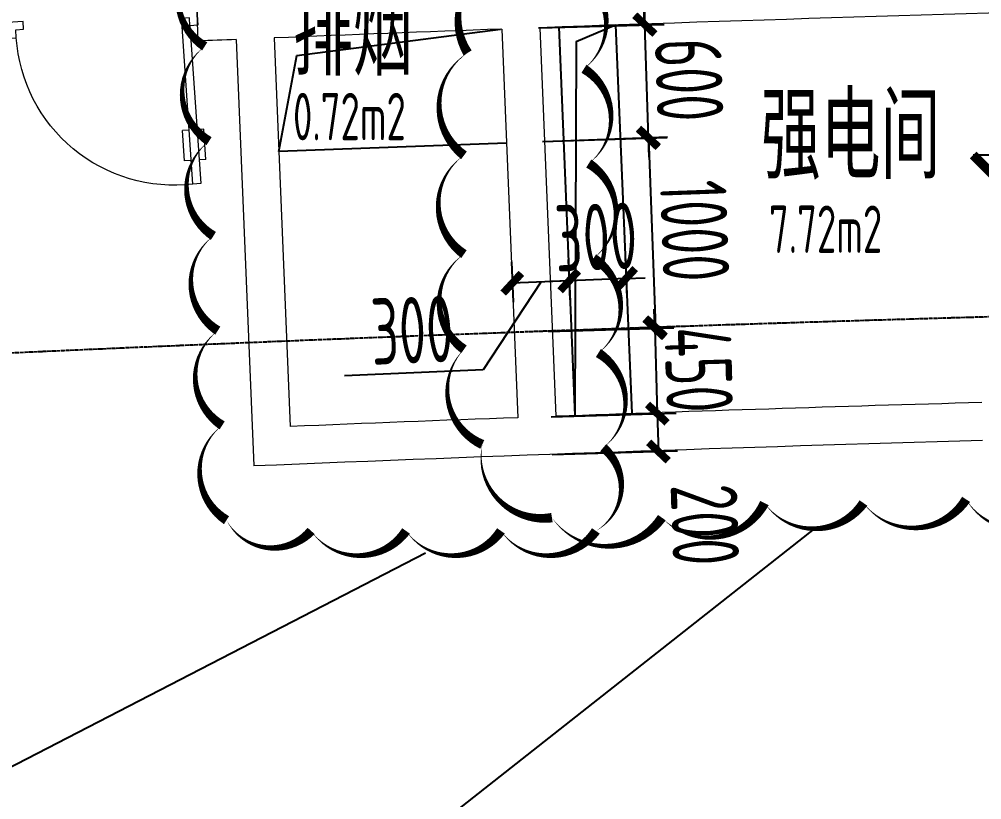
# Model space of a CAD drawing. Header units: millimetres. Extents: x 11677979 to 24947533, y -12764720 to -6308891.
# Drawn here: x 11765070 to 11770140, y -6396046 to -6391931 of the extents above; entities that cross this region are included whole.
import ezdxf
from ezdxf.enums import TextEntityAlignment as Align

# ---------------------------------------------------------------- set-up
doc = ezdxf.new("R2010")
doc.units = ezdxf.units.MM
doc.header["$LTSCALE"] = 10
for name, pattern in [('A2-RG-AXIS$0$CENTER', [2, 1.25, -0.25, 0.25, -0.25]), ('A2-RG-AXIS$0$DOTE', [2.4200000000000004, 2, -0.2, 0.02, -0.2]), ('A2-RI-F4$0$A2-RG-AXIS$0$CENTER', [2, 1.25, -0.25, 0.25, -0.25]), ('A2-RI-F4$0$A2-RG-AXIS$0$DOTE', [2.4200000000000004, 2, -0.2, 0.02, -0.2])]:
    doc.linetypes.add(name, pattern=pattern)
for name, color, linetype in [('A2-RB-F4$0$$34$A-DIMS-100', 1, 'Continuous'), ('A2-RB-F4$0$A-DIMS-100', 1, 'Continuous'), ('A2-RG-AXIS$0$A-GRID', 1, 'A2-RG-AXIS$0$CENTER'), ('A2-RI-F4$0$$2$A-SYMB', 4, 'Continuous'), ('A2-RI-F4$0$A-HOLE', 2, 'Continuous'), ('A2-RI-F4$0$A-SYMB-AREA', 4, 'Continuous'), ('A2-RI-F4$0$A-SYMB-NAME', 4, 'Continuous'), ('A2-RI-F4$0$A-SYMB-VOID', 35, 'Continuous'), ('A2-RI-F4$0$A2-RB-F4$0$$34$A-DIMS-100', 1, 'Continuous'), ('A2-RI-F4$0$A2-RB-F4$0$A-DIMS-100', 1, 'Continuous'), ('A2-RI-F4$0$A2-RG-AXIS$0$A-GRID', 1, 'A2-RI-F4$0$A2-RG-AXIS$0$CENTER')]:
    doc.layers.add(name, color=color, linetype=linetype)
doc.layers.add('A2-RI-F4$0$A-DOOR', color=32, linetype='Continuous', lineweight=5)
doc.layers.add('A2-RI-F4$0$A-WALL', color=7, linetype='Continuous', lineweight=5)
doc.styles.add('A2-RB-F4$0$$0$XD2008', font='hzs.shx', dxfattribs={"width": 0.7, "bigfont": 'hztxt.shx'})
doc.styles.add('A2-RB-F4$0$XD2008', font='hzs.shx', dxfattribs={"width": 0.7, "bigfont": 'hztxt.shx'})
doc.styles.add('A2-RI-F4$0$$0$XD2008', font='hzs.shx', dxfattribs={"width": 0.7, "bigfont": 'hztxt.shx'})
doc.styles.add('A2-RI-F4$0$A2-RB-F4$0$$0$XD2008', font='hzs.shx', dxfattribs={"width": 0.7, "bigfont": 'hztxt.shx'})
doc.styles.add('A2-RI-F4$0$A2-RB-F4$0$XD2008', font='hzs.shx', dxfattribs={"width": 0.7, "bigfont": 'hztxt.shx'})
doc.styles.add('A2-RI-F4$0$ECADI', font='hzs.shx', dxfattribs={"width": 0.7, "bigfont": 'hztxt.shx'})
doc.dimstyles.new('A2-RB-F4$0$$0$XD100$0', dxfattribs={"dimscale": 100, "dimtxt": 3.5, "dimasz": 1, "dimexe": 1, "dimexo": 2, "dimgap": 0.5, "dimtad": 1, "dimdec": 0, "dimdsep": 46, "dimtxsty": 'A2-RB-F4$0$$0$XD2008', "dimblk1": 'A2-RB-F4$0$$20$_ArchTick', "dimblk2": 'A2-RB-F4$0$$20$_ArchTick', "dimsah": 1, "dimcen": 2.5, "dimclrt": 4, "dimaunit": 1, "dimadec": 0, "dimazin": 0, "dimtfac": 1, "dimtdec": 0, "dimtix": 1, "dimtmove": 2, "dimatfit": 3, "dimfxl": 0, "dimtolj": 1, "dimtzin": 0, "dimarcsym": 0})
doc.dimstyles.new('A2-RB-F4$0$XD100$0', dxfattribs={"dimscale": 100, "dimtxt": 3.5, "dimasz": 1, "dimexe": 1, "dimexo": 2, "dimgap": 0.5, "dimtad": 1, "dimdec": 0, "dimdsep": 46, "dimtxsty": 'A2-RB-F4$0$XD2008', "dimblk1": 'A2-RB-F4$0$_ArchTick', "dimblk2": 'A2-RB-F4$0$_ArchTick', "dimsah": 1, "dimcen": 2.5, "dimclrt": 4, "dimaunit": 1, "dimadec": 0, "dimazin": 0, "dimtfac": 1, "dimtdec": 0, "dimtix": 1, "dimtmove": 1, "dimatfit": 3, "dimfxl": 0, "dimtolj": 1, "dimtzin": 0, "dimarcsym": 0})
doc.dimstyles.new('A2-RI-F4$0$A2-RB-F4$0$$0$XD100$0', dxfattribs={"dimscale": 100, "dimtxt": 3.5, "dimasz": 1, "dimexe": 1, "dimexo": 2, "dimgap": 0.5, "dimtad": 1, "dimdec": 0, "dimdsep": 46, "dimtxsty": 'A2-RI-F4$0$A2-RB-F4$0$$0$XD2008', "dimblk1": 'A2-RI-F4$0$A2-RB-F4$0$$20$_ArchTick', "dimblk2": 'A2-RI-F4$0$A2-RB-F4$0$$20$_ArchTick', "dimsah": 1, "dimcen": 2.5, "dimclrt": 4, "dimaunit": 1, "dimadec": 0, "dimazin": 0, "dimtfac": 1, "dimtdec": 0, "dimtix": 1, "dimtmove": 2, "dimatfit": 3, "dimfxl": 0, "dimtolj": 1, "dimtzin": 0, "dimarcsym": 0})
doc.dimstyles.new('A2-RI-F4$0$A2-RB-F4$0$XD100$0', dxfattribs={"dimscale": 100, "dimtxt": 3.5, "dimasz": 1, "dimexe": 1, "dimexo": 2, "dimgap": 0.5, "dimtad": 1, "dimdec": 0, "dimdsep": 46, "dimtxsty": 'A2-RI-F4$0$A2-RB-F4$0$XD2008', "dimblk1": 'A2-RI-F4$0$A2-RB-F4$0$_ArchTick', "dimblk2": 'A2-RI-F4$0$A2-RB-F4$0$_ArchTick', "dimsah": 1, "dimcen": 2.5, "dimclrt": 4, "dimaunit": 1, "dimadec": 0, "dimazin": 0, "dimtfac": 1, "dimtdec": 0, "dimtix": 1, "dimtmove": 1, "dimatfit": 3, "dimfxl": 0, "dimtolj": 1, "dimtzin": 0, "dimarcsym": 0})

# ---------------------------------------------------------------- blocks, each defined once
blk = doc.blocks.new('A2-RB-F4$0$$20$_ArchTick')
at = {"color": 0, "linetype": 'ByBlock', "const_width": 0.4}
blk.add_lwpolyline([(-0.5, -0.5), (0.5, 0.5)], dxfattribs=at)
blk = doc.blocks.new('*D338')
at = {"layer": 'A2-RB-F4$0$$34$A-DIMS-100', "color": 0, "lineweight": -2, "transparency": 16777216}
for p, q in [((11768364.12571129, -6391958.332478085), (11768360.82422128, -6391858.386992125)), ((11767805.95915723, -6391976.770342314), (11768464.07119725, -6391955.030988078)), ((11768364.12571129, -6391958.332478085), (11768383.93667254, -6392558.066581792)), ((11767825.77011849, -6392576.504446021), (11768483.8821585, -6392554.765091785)), ((11768383.93667254, -6392558.066581792), (11768387.23816255, -6392658.012067752))]:
    blk.add_line(p, q, dxfattribs=at)
at = {"layer": 'Defpoints', "color": 0, "transparency": 16777216}
for p in [(11767606.06818531, -6391983.373322328), (11767625.87914657, -6392583.107426035), (11768383.93667254, -6392558.066581792)]:
    blk.add_point(p, dxfattribs=at)
at = {"layer": 'A2-RB-F4$0$$34$A-DIMS-100', "color": 0, "lineweight": -2, "transparency": 16777216, "xscale": 100, "yscale": 100, "zscale": 100}
for p, rotation in [((11768364.12571129, -6391958.332478085), 271.8919582418293), ((11768383.93667254, -6392558.066581792), 91.89195824182927)]:
    blk.add_blockref('A2-RB-F4$0$$20$_ArchTick', p, dxfattribs=dict(at, rotation=rotation))
at = {"layer": 'A2-RB-F4$0$$34$A-DIMS-100', "color": 4, "transparency": 16777216, "insert": (11768598.90853533, -6392250.771177421), "char_height": 350, "attachment_point": 5, "rotation": 271.8919582418293, "style": 'A2-RB-F4$0$$0$XD2008'}
blk.add_mtext('\\A1;600', dxfattribs=at)
blk = doc.blocks.new('*D339')
at = {"layer": 'A2-RB-F4$0$$34$A-DIMS-100', "color": 0, "lineweight": -2, "transparency": 16777216}
for p, q in [((11768418.00007021, -6393560.224848129), (11768415.06539277, -6393460.267919063)), ((11767858.80623739, -6393576.642454612), (11768517.95699928, -6393557.290170687)), ((11768418.00007021, -6393560.224848129), (11768431.2061187, -6394010.031028927)), ((11767872.01228587, -6394026.448635411), (11768531.16304776, -6394007.096351486)), ((11768431.2061187, -6394010.031028927), (11768434.14079614, -6394109.987957994))]:
    blk.add_line(p, q, dxfattribs=at)
at = {"layer": 'Defpoints', "color": 0, "transparency": 16777216}
for p in [(11767658.89237926, -6393582.511809494), (11768431.2061187, -6394010.031028927), (11767672.09842774, -6394032.317990294)]:
    blk.add_point(p, dxfattribs=at)
at = {"layer": 'A2-RB-F4$0$$34$A-DIMS-100', "color": 0, "lineweight": -2, "transparency": 16777216, "xscale": 100, "yscale": 100, "zscale": 100}
for p, rotation in [((11768418.00007021, -6393560.224848129), 271.6816877627766), ((11768431.2061187, -6394010.031028927), 91.68168776277663)]:
    blk.add_blockref('A2-RB-F4$0$$20$_ArchTick', p, dxfattribs=dict(at, rotation=rotation))
at = {"layer": 'A2-RB-F4$0$$34$A-DIMS-100', "color": 4, "transparency": 16777216, "insert": (11768649.50618486, -6393778.524914286), "char_height": 350, "attachment_point": 5, "rotation": 271.6816877627766, "style": 'A2-RB-F4$0$$0$XD2008'}
blk.add_mtext('\\A1;450', dxfattribs=at)
blk = doc.blocks.new('*D340')
at = {"layer": 'A2-RB-F4$0$$34$A-DIMS-100', "color": 0, "lineweight": -2, "transparency": 16777216}
for p, q in [((11767872.01228588, -6394026.448635411), (11768531.16304837, -6394007.096351468)), ((11768431.2061193, -6394010.03102891), (11768437.07547419, -6394209.944887043)), ((11767877.88164076, -6394226.362493544), (11768537.03240325, -6394207.010209601))]:
    blk.add_line(p, q, dxfattribs=at)
at = {"layer": 'Defpoints', "color": 0, "transparency": 16777216}
for p in [(11767672.09842774, -6394032.317990294), (11768437.07547419, -6394209.944887043), (11767677.96778263, -6394232.231848427)]:
    blk.add_point(p, dxfattribs=at)
at = {"layer": 'A2-RB-F4$0$$34$A-DIMS-100', "color": 0, "lineweight": -2, "transparency": 16777216, "xscale": 100, "yscale": 100, "zscale": 100}
for p, rotation in [((11768431.2061193, -6394010.03102891), 91.68168776283419), ((11768437.07547419, -6394209.944887043), 271.6816877628342)]:
    blk.add_blockref('A2-RB-F4$0$$20$_ArchTick', p, dxfattribs=dict(at, rotation=rotation))
at = {"layer": 'A2-RB-F4$0$$34$A-DIMS-100', "color": 4, "transparency": 16777216, "insert": (11768682.42383802, -6394595.481841236), "char_height": 350, "attachment_point": 5, "rotation": 271.6816877628342, "style": 'A2-RB-F4$0$$0$XD2008'}
blk.add_mtext('\\A1;200', dxfattribs=at)
blk = doc.blocks.new('*D343')
at = {"layer": 'A2-RB-F4$0$$34$A-DIMS-100', "color": 0, "lineweight": -2, "transparency": 16777216}
for p, q in [((11767805.98204345, -6391777.417731427), (11768461.19427926, -6391758.181080342)), ((11768367.10670507, -6391961.029615915), (11768361.23735019, -6391761.115757784)), ((11767811.85139833, -6391977.331589558), (11768467.06363414, -6391958.094938474))]:
    blk.add_line(p, q, dxfattribs=at)
at = {"layer": 'Defpoints', "color": 0, "transparency": 16777216}
for p in [(11767606.06818531, -6391783.28708631), (11768361.23735019, -6391761.115757784), (11767611.9375402, -6391983.200944441)]:
    blk.add_point(p, dxfattribs=at)
at = {"layer": 'A2-RB-F4$0$$34$A-DIMS-100', "color": 0, "lineweight": -2, "transparency": 16777216, "xscale": 100, "yscale": 100, "zscale": 100}
for p, rotation in [((11768361.23735019, -6391761.115757784), 91.68168776284203), ((11768367.10670507, -6391961.029615915), 271.681687762842)]:
    blk.add_blockref('A2-RB-F4$0$$20$_ArchTick', p, dxfattribs=dict(at, rotation=rotation))
at = {"layer": 'A2-RB-F4$0$$34$A-DIMS-100', "color": 4, "transparency": 16777216, "insert": (11768589.07511797, -6391585.766746597), "char_height": 350, "attachment_point": 5, "rotation": 271.681687762842, "style": 'A2-RB-F4$0$$0$XD2008'}
blk.add_mtext('\\A1;200', dxfattribs=at)
blk = doc.blocks.new('*D349')
at = {"layer": 'A2-RB-F4$0$$34$A-DIMS-100', "color": 0, "lineweight": -2, "transparency": 16777216}
for p, q in [((11767837.56763249, -6392575.321078202), (11768484.51306281, -6392551.525773645)), ((11768384.58063638, -6392555.201388946), (11768421.33629927, -6393554.51232819)), ((11767874.32329538, -6393574.632017446), (11768521.2687257, -6393550.836712889))]:
    blk.add_line(p, q, dxfattribs=at)
at = {"layer": 'Defpoints', "color": 0, "transparency": 16777216}
for p in [(11767637.70277963, -6392582.672308802), (11768421.33629927, -6393554.51232819), (11767674.45844252, -6393581.983248046)]:
    blk.add_point(p, dxfattribs=at)
at = {"layer": 'A2-RB-F4$0$$34$A-DIMS-100', "color": 0, "lineweight": -2, "transparency": 16777216, "xscale": 100, "yscale": 100, "zscale": 100}
for p, rotation in [((11768384.58063638, -6392555.201388946), 92.10644692648923), ((11768421.33629927, -6393554.51232819), 272.1064469264892)]:
    blk.add_blockref('A2-RB-F4$0$$20$_ArchTick', p, dxfattribs=dict(at, rotation=rotation))
at = {"layer": 'A2-RB-F4$0$$34$A-DIMS-100', "color": 4, "transparency": 16777216, "insert": (11768627.8064273, -6393046.586724144), "char_height": 350, "attachment_point": 5, "rotation": 272.10644692648924, "style": 'A2-RB-F4$0$$0$XD2008'}
blk.add_mtext('\\A1;1000', dxfattribs=at)
blk = doc.blocks.new('*D204')
at = {"layer": 'A2-RB-F4$0$$34$A-DIMS-100', "color": 0, "lineweight": -2, "transparency": 16777216}
for p, q in [((11767962.48017933, -6393196.928334775), (11767971.31262432, -6393410.117722191)), ((11768262.22304306, -6393184.509975743), (11768271.05548805, -6393397.699363158)), ((11768266.91603504, -6393297.785075247), (11767967.17317131, -6393310.20343428)), ((11768266.91603504, -6393297.785075247), (11768366.83032295, -6393293.645622237)), ((11767967.17317131, -6393310.20343428), (11767867.2588834, -6393314.342887292))]:
    blk.add_line(p, q, dxfattribs=at)
at = {"layer": 'Defpoints', "color": 0, "transparency": 16777216}
for p in [(11767954.20127331, -6392997.099758953), (11768253.94413704, -6392984.681399921), (11767967.17317131, -6393310.20343428)]:
    blk.add_point(p, dxfattribs=at)
at = {"layer": 'A2-RB-F4$0$$34$A-DIMS-100', "color": 0, "lineweight": -2, "transparency": 16777216, "xscale": 100, "yscale": 100, "zscale": 100}
for p, rotation in [((11767967.17317131, -6393310.20343428), 2.37240972289839), ((11768266.91603504, -6393297.785075247), 182.3724097228984)]:
    blk.add_blockref('A2-RB-F4$0$$20$_ArchTick', p, dxfattribs=dict(at, rotation=rotation))
at = {"layer": 'A2-RB-F4$0$$34$A-DIMS-100', "color": 4, "transparency": 16777216, "insert": (11768107.7308339, -6393079.187106964), "char_height": 350, "attachment_point": 5, "rotation": 2.3724097228983894, "style": 'A2-RB-F4$0$$0$XD2008'}
blk.add_mtext('\\A1;300', dxfattribs=at)
blk = doc.blocks.new('A2-RB-F4$0$_ArchTick')
at = {"color": 0, "linetype": 'ByBlock', "const_width": 0.4}
blk.add_lwpolyline([(-0.5, -0.5), (0.5, 0.5)], dxfattribs=at)
blk = doc.blocks.new('*D205')
at = {"layer": 'A2-RB-F4$0$A-DIMS-100', "color": 0, "lineweight": -2, "transparency": 16777216}
for p, q in [((11767962.48017933, -6393196.928334775), (11767971.31262432, -6393410.117722191)), ((11767662.73731559, -6393209.346693809), (11767671.56976058, -6393422.536081224)), ((11767817.30173944, -6393316.412613797), (11767513.15687273, -6393780.15405496)), ((11767967.17317131, -6393310.20343428), (11767667.43030757, -6393322.621793313)), ((11767513.15687273, -6393780.15405496), (11766783.78257098, -6393810.37206194))]:
    blk.add_line(p, q, dxfattribs=at)
at = {"layer": 'Defpoints', "color": 0, "transparency": 16777216}
for p in [(11767954.20127331, -6392997.099758953), (11767654.45840957, -6393009.518117987), (11767667.43030757, -6393322.621793313)]:
    blk.add_point(p, dxfattribs=at)
at = {"layer": 'A2-RB-F4$0$A-DIMS-100', "color": 0, "lineweight": -2, "transparency": 16777216, "xscale": 100, "yscale": 100, "zscale": 100}
for p, rotation in [((11767667.43030757, -6393322.621793313), 182.3724097228984), ((11767967.17317131, -6393310.20343428), 2.372409722898361)]:
    blk.add_blockref('A2-RB-F4$0$_ArchTick', p, dxfattribs=dict(at, rotation=rotation))
at = {"layer": 'A2-RB-F4$0$A-DIMS-100', "color": 4, "transparency": 16777216, "insert": (11767139.15595258, -6393570.45591065), "char_height": 350, "attachment_point": 5, "rotation": 2.3724097228983894, "style": 'A2-RB-F4$0$XD2008'}
blk.add_mtext('\\A1;300', dxfattribs=at)
blk = doc.blocks.new('A2-RG-AXIS')
at = {"layer": 'A2-RG-AXIS$0$A-GRID', "linetype": 'A2-RG-AXIS$0$DOTE'}
for radius, end in [(308699.9999999902, 95.4076440106419), (304099.9999999902, 95.40764399720393), (300799.9999999902, 95.40764398384447)]:
    blk.add_arc((11778730.70926435, -6694178.721949182), radius, 75.58928463849298, end, dxfattribs=at)
blk = doc.blocks.new('A2-RI-F4$0$door-1000')
for p, q in [((0.6493001440558146, 0.6470603530760854), (0.7083274303022336, 0.7058840215922828)), ((0.7083274303022336, 0.7058840215922828), (0.7083274303022336, 0.7058840215922828)), ((0.7083274303022336, 0.7058840215922828), (0.7671510987011061, 0.6468567355786945)), ((0.6787119787186384, 0.6175467101875256), (0.6493001440558146, 0.6470603530760854)), ((0.7082256213780056, 0.6469585443846881), (0.6787119787186384, 0.6175467101875256)), ((0.7376374560417389, 0.617444901379713), (0.7082256213780056, 0.6469585443846881)), ((0.7671510987011061, 0.6468567355786945), (0.7376374560417389, 0.617444901379713)), ((0.05902728531691537, 0.058823668749028), (-4.638422979041934e-10, 3.510649548843503e-10)), ((0.0884391195140779, 0.02931002574223385), (0.05902728531691537, 0.058823668749028)), ((-4.638422979041934e-10, 3.510649548843503e-10), (0.05882366746845946, -0.05902728554610803)), ((-4.638422979041934e-10, 3.510649548843503e-10), (-4.638422979041934e-10, 3.510649548843503e-10)), ((0.05892547639177792, -0.0001018084567476762), (0.0884391195140779, 0.02931002574223385)), ((0.05882366746845946, -0.05902728554610803), (0.08833731059166894, -0.02961545134712651)), ((0.08833731059166894, -0.02961545134712651), (0.05892547639177792, -0.0001018084567476762)), ((0.1178509532483076, -0.000203617149963975), (0.08833731059166894, -0.02961545134712651)), ((0.08833731059166894, -0.02961545134712651), (0.6765739950369607, -0.619888310551687)), ((0.7060876381601702, -0.5904764763545245), (0.1178509532483076, -0.000203617149963975)), ((0.5050864988024841, -0.3887795741884474), (0.5300519447773695, -0.3639002478448674)), ((0.4506074101691411, -0.4430707346164127), (0.4755728561449359, -0.4181914085038443)), ((0.6182652814331959, -0.502350123713768), (0.6432307274099003, -0.4774707974866033)), ((0.5637861927989434, -0.5566412841435522), (0.588751638309077, -0.5317619579127495)), ((0.6765739950369607, -0.619888310551687), (0.7060876381601702, -0.5904764763545245))]:
    blk.add_line(p, q)
at = {"lineweight": 13}
for p, q in [((0.6432307274099003, -0.4774707974866033), (0.5300519447773695, -0.3639002478448674)), ((0.5637861927989434, -0.5566412841435522), (0.4506074101691411, -0.4430707346164127))]:
    blk.add_line(p, q, dxfattribs=at)
blk.add_arc((0.1481008371338248, 0.02847035136255727), 0.833333333809029, 312.0349782215454, 44.97267390679077, dxfattribs=at)
blk = doc.blocks.new('A2-RI-F4$0$5erhfh')
at = {"layer": 'A2-RI-F4$0$A-SYMB-AREA', "style": 'A2-RI-F4$0$ECADI', "width": 0.7}
blk.add_attdef('340M2', text='', height=2.5, dxfattribs=at).set_placement((0, 1.25), align=Align.MIDDLE_LEFT)
at = {"layer": 'A2-RI-F4$0$A-SYMB-NAME', "style": 'A2-RI-F4$0$ECADI', "width": 0.7}
blk.add_attdef('CHINESENAME', (-12.29193252821193, 3.0875), '', height=4.5, dxfattribs=at)
blk = doc.blocks.new('A2-RI-F4$0$A2-RB-F4$0$$20$_ArchTick')
at = {"color": 0, "linetype": 'ByBlock', "const_width": 0.4}
blk.add_lwpolyline([(-0.5, -0.5), (0.5, 0.5)], dxfattribs=at)
blk = doc.blocks.new('*D863')
at = {"layer": 'A2-RI-F4$0$A2-RB-F4$0$$34$A-DIMS-100', "color": 0, "lineweight": -2, "transparency": 16777216}
for p, q in [((11768364.12571129, -6391958.332478085), (11768360.82422128, -6391858.386992125)), ((11767805.95915723, -6391976.770342314), (11768464.07119725, -6391955.030988078)), ((11768364.12571129, -6391958.332478085), (11768383.93667254, -6392558.066581792)), ((11767825.77011849, -6392576.504446021), (11768483.8821585, -6392554.765091785)), ((11768383.93667254, -6392558.066581792), (11768387.23816255, -6392658.012067752))]:
    blk.add_line(p, q, dxfattribs=at)
at = {"layer": 'Defpoints', "color": 0, "transparency": 16777216}
for p in [(11767606.06818531, -6391983.373322328), (11767625.87914657, -6392583.107426035), (11768383.93667254, -6392558.066581792)]:
    blk.add_point(p, dxfattribs=at)
at = {"layer": 'A2-RI-F4$0$A2-RB-F4$0$$34$A-DIMS-100', "color": 0, "lineweight": -2, "transparency": 16777216, "xscale": 100, "yscale": 100, "zscale": 100}
for p, rotation in [((11768364.12571129, -6391958.332478085), 271.8919582418293), ((11768383.93667254, -6392558.066581792), 91.89195824182927)]:
    blk.add_blockref('A2-RI-F4$0$A2-RB-F4$0$$20$_ArchTick', p, dxfattribs=dict(at, rotation=rotation))
at = {"layer": 'A2-RI-F4$0$A2-RB-F4$0$$34$A-DIMS-100', "color": 4, "transparency": 16777216, "insert": (11768598.90853533, -6392250.771177421), "char_height": 350, "attachment_point": 5, "rotation": 271.8919582418293, "style": 'A2-RI-F4$0$A2-RB-F4$0$$0$XD2008'}
blk.add_mtext('\\A1;600', dxfattribs=at)
blk = doc.blocks.new('*D864')
at = {"layer": 'A2-RI-F4$0$A2-RB-F4$0$$34$A-DIMS-100', "color": 0, "lineweight": -2, "transparency": 16777216}
for p, q in [((11768418.00007021, -6393560.224848129), (11768415.06539277, -6393460.267919063)), ((11767858.80623739, -6393576.642454612), (11768517.95699928, -6393557.290170687)), ((11768418.00007021, -6393560.224848129), (11768431.2061187, -6394010.031028927)), ((11767872.01228587, -6394026.448635411), (11768531.16304776, -6394007.096351486)), ((11768431.2061187, -6394010.031028927), (11768434.14079614, -6394109.987957994))]:
    blk.add_line(p, q, dxfattribs=at)
at = {"layer": 'Defpoints', "color": 0, "transparency": 16777216}
for p in [(11767658.89237926, -6393582.511809494), (11768431.2061187, -6394010.031028927), (11767672.09842774, -6394032.317990294)]:
    blk.add_point(p, dxfattribs=at)
at = {"layer": 'A2-RI-F4$0$A2-RB-F4$0$$34$A-DIMS-100', "color": 0, "lineweight": -2, "transparency": 16777216, "xscale": 100, "yscale": 100, "zscale": 100}
for p, rotation in [((11768418.00007021, -6393560.224848129), 271.6816877627766), ((11768431.2061187, -6394010.031028927), 91.68168776277663)]:
    blk.add_blockref('A2-RI-F4$0$A2-RB-F4$0$$20$_ArchTick', p, dxfattribs=dict(at, rotation=rotation))
at = {"layer": 'A2-RI-F4$0$A2-RB-F4$0$$34$A-DIMS-100', "color": 4, "transparency": 16777216, "insert": (11768649.50618486, -6393778.524914286), "char_height": 350, "attachment_point": 5, "rotation": 271.6816877627766, "style": 'A2-RI-F4$0$A2-RB-F4$0$$0$XD2008'}
blk.add_mtext('\\A1;450', dxfattribs=at)
blk = doc.blocks.new('*D865')
at = {"layer": 'A2-RI-F4$0$A2-RB-F4$0$$34$A-DIMS-100', "color": 0, "lineweight": -2, "transparency": 16777216}
for p, q in [((11767872.01228588, -6394026.448635411), (11768531.16304837, -6394007.096351468)), ((11768431.2061193, -6394010.03102891), (11768437.07547419, -6394209.944887043)), ((11767877.88164076, -6394226.362493544), (11768537.03240325, -6394207.010209601))]:
    blk.add_line(p, q, dxfattribs=at)
at = {"layer": 'Defpoints', "color": 0, "transparency": 16777216}
for p in [(11767672.09842774, -6394032.317990294), (11768437.07547419, -6394209.944887043), (11767677.96778263, -6394232.231848427)]:
    blk.add_point(p, dxfattribs=at)
at = {"layer": 'A2-RI-F4$0$A2-RB-F4$0$$34$A-DIMS-100', "color": 0, "lineweight": -2, "transparency": 16777216, "xscale": 100, "yscale": 100, "zscale": 100}
for p, rotation in [((11768431.2061193, -6394010.03102891), 91.68168776283419), ((11768437.07547419, -6394209.944887043), 271.6816877628342)]:
    blk.add_blockref('A2-RI-F4$0$A2-RB-F4$0$$20$_ArchTick', p, dxfattribs=dict(at, rotation=rotation))
at = {"layer": 'A2-RI-F4$0$A2-RB-F4$0$$34$A-DIMS-100', "color": 4, "transparency": 16777216, "insert": (11768682.42383802, -6394595.481841236), "char_height": 350, "attachment_point": 5, "rotation": 271.6816877628342, "style": 'A2-RI-F4$0$A2-RB-F4$0$$0$XD2008'}
blk.add_mtext('\\A1;200', dxfattribs=at)
blk = doc.blocks.new('*D868')
at = {"layer": 'A2-RI-F4$0$A2-RB-F4$0$$34$A-DIMS-100', "color": 0, "lineweight": -2, "transparency": 16777216}
for p, q in [((11767805.98204345, -6391777.417731427), (11768461.19427926, -6391758.181080342)), ((11768367.10670507, -6391961.029615915), (11768361.23735019, -6391761.115757784)), ((11767811.85139833, -6391977.331589558), (11768467.06363414, -6391958.094938474))]:
    blk.add_line(p, q, dxfattribs=at)
at = {"layer": 'Defpoints', "color": 0, "transparency": 16777216}
for p in [(11767606.06818531, -6391783.28708631), (11768361.23735019, -6391761.115757784), (11767611.9375402, -6391983.200944441)]:
    blk.add_point(p, dxfattribs=at)
at = {"layer": 'A2-RI-F4$0$A2-RB-F4$0$$34$A-DIMS-100', "color": 0, "lineweight": -2, "transparency": 16777216, "xscale": 100, "yscale": 100, "zscale": 100}
for p, rotation in [((11768361.23735019, -6391761.115757784), 91.68168776284203), ((11768367.10670507, -6391961.029615915), 271.681687762842)]:
    blk.add_blockref('A2-RI-F4$0$A2-RB-F4$0$$20$_ArchTick', p, dxfattribs=dict(at, rotation=rotation))
at = {"layer": 'A2-RI-F4$0$A2-RB-F4$0$$34$A-DIMS-100', "color": 4, "transparency": 16777216, "insert": (11768589.07511797, -6391585.766746597), "char_height": 350, "attachment_point": 5, "rotation": 271.681687762842, "style": 'A2-RI-F4$0$A2-RB-F4$0$$0$XD2008'}
blk.add_mtext('\\A1;200', dxfattribs=at)
blk = doc.blocks.new('*D874')
at = {"layer": 'A2-RI-F4$0$A2-RB-F4$0$$34$A-DIMS-100', "color": 0, "lineweight": -2, "transparency": 16777216}
for p, q in [((11767837.56763249, -6392575.321078202), (11768484.51306281, -6392551.525773645)), ((11768384.58063638, -6392555.201388946), (11768421.33629927, -6393554.51232819)), ((11767874.32329538, -6393574.632017446), (11768521.2687257, -6393550.836712889))]:
    blk.add_line(p, q, dxfattribs=at)
at = {"layer": 'Defpoints', "color": 0, "transparency": 16777216}
for p in [(11767637.70277963, -6392582.672308802), (11768421.33629927, -6393554.51232819), (11767674.45844252, -6393581.983248046)]:
    blk.add_point(p, dxfattribs=at)
at = {"layer": 'A2-RI-F4$0$A2-RB-F4$0$$34$A-DIMS-100', "color": 0, "lineweight": -2, "transparency": 16777216, "xscale": 100, "yscale": 100, "zscale": 100}
for p, rotation in [((11768384.58063638, -6392555.201388946), 92.10644692648923), ((11768421.33629927, -6393554.51232819), 272.1064469264892)]:
    blk.add_blockref('A2-RI-F4$0$A2-RB-F4$0$$20$_ArchTick', p, dxfattribs=dict(at, rotation=rotation))
at = {"layer": 'A2-RI-F4$0$A2-RB-F4$0$$34$A-DIMS-100', "color": 4, "transparency": 16777216, "insert": (11768627.8064273, -6393046.586724144), "char_height": 350, "attachment_point": 5, "rotation": 272.10644692648924, "style": 'A2-RI-F4$0$A2-RB-F4$0$$0$XD2008'}
blk.add_mtext('\\A1;1000', dxfattribs=at)
blk = doc.blocks.new('*D729')
at = {"layer": 'A2-RI-F4$0$A2-RB-F4$0$$34$A-DIMS-100', "color": 0, "lineweight": -2, "transparency": 16777216}
for p, q in [((11767962.48017933, -6393196.928334775), (11767971.31262432, -6393410.117722191)), ((11768262.22304306, -6393184.509975743), (11768271.05548805, -6393397.699363158)), ((11768266.91603504, -6393297.785075247), (11767967.17317131, -6393310.20343428)), ((11768266.91603504, -6393297.785075247), (11768366.83032295, -6393293.645622237)), ((11767967.17317131, -6393310.20343428), (11767867.2588834, -6393314.342887292))]:
    blk.add_line(p, q, dxfattribs=at)
at = {"layer": 'Defpoints', "color": 0, "transparency": 16777216}
for p in [(11767954.20127331, -6392997.099758953), (11768253.94413704, -6392984.681399921), (11767967.17317131, -6393310.20343428)]:
    blk.add_point(p, dxfattribs=at)
at = {"layer": 'A2-RI-F4$0$A2-RB-F4$0$$34$A-DIMS-100', "color": 0, "lineweight": -2, "transparency": 16777216, "xscale": 100, "yscale": 100, "zscale": 100}
for p, rotation in [((11767967.17317131, -6393310.20343428), 2.37240972289839), ((11768266.91603504, -6393297.785075247), 182.3724097228984)]:
    blk.add_blockref('A2-RI-F4$0$A2-RB-F4$0$$20$_ArchTick', p, dxfattribs=dict(at, rotation=rotation))
at = {"layer": 'A2-RI-F4$0$A2-RB-F4$0$$34$A-DIMS-100', "color": 4, "transparency": 16777216, "insert": (11768107.7308339, -6393079.187106964), "char_height": 350, "attachment_point": 5, "rotation": 2.3724097228983894, "style": 'A2-RI-F4$0$A2-RB-F4$0$$0$XD2008'}
blk.add_mtext('\\A1;300', dxfattribs=at)
blk = doc.blocks.new('A2-RI-F4$0$A2-RB-F4$0$_ArchTick')
at = {"color": 0, "linetype": 'ByBlock', "const_width": 0.4}
blk.add_lwpolyline([(-0.5, -0.5), (0.5, 0.5)], dxfattribs=at)
blk = doc.blocks.new('*D730')
at = {"layer": 'A2-RI-F4$0$A2-RB-F4$0$A-DIMS-100', "color": 0, "lineweight": -2, "transparency": 16777216}
for p, q in [((11767962.48017933, -6393196.928334775), (11767971.31262432, -6393410.117722191)), ((11767662.73731559, -6393209.346693809), (11767671.56976058, -6393422.536081224)), ((11767817.30173944, -6393316.412613797), (11767513.15687273, -6393780.15405496)), ((11767967.17317131, -6393310.20343428), (11767667.43030757, -6393322.621793313)), ((11767513.15687273, -6393780.15405496), (11766783.78257098, -6393810.37206194))]:
    blk.add_line(p, q, dxfattribs=at)
at = {"layer": 'Defpoints', "color": 0, "transparency": 16777216}
for p in [(11767954.20127331, -6392997.099758953), (11767654.45840957, -6393009.518117987), (11767667.43030757, -6393322.621793313)]:
    blk.add_point(p, dxfattribs=at)
at = {"layer": 'A2-RI-F4$0$A2-RB-F4$0$A-DIMS-100', "color": 0, "lineweight": -2, "transparency": 16777216, "xscale": 100, "yscale": 100, "zscale": 100}
for p, rotation in [((11767667.43030757, -6393322.621793313), 182.3724097228984), ((11767967.17317131, -6393310.20343428), 2.372409722898361)]:
    blk.add_blockref('A2-RI-F4$0$A2-RB-F4$0$_ArchTick', p, dxfattribs=dict(at, rotation=rotation))
at = {"layer": 'A2-RI-F4$0$A2-RB-F4$0$A-DIMS-100', "color": 4, "transparency": 16777216, "insert": (11767139.15595258, -6393570.45591065), "char_height": 350, "attachment_point": 5, "rotation": 2.3724097228983894, "style": 'A2-RI-F4$0$A2-RB-F4$0$XD2008'}
blk.add_mtext('\\A1;300', dxfattribs=at)
blk = doc.blocks.new('A2-RI-F4$0$A2-RG-AXIS')
at = {"layer": 'A2-RI-F4$0$A2-RG-AXIS$0$A-GRID', "linetype": 'A2-RI-F4$0$A2-RG-AXIS$0$DOTE'}
for radius, end in [(308699.9999999902, 95.4076440106419), (304099.9999999902, 95.40764399720393), (300799.9999999902, 95.40764398384447)]:
    blk.add_arc((11778730.70926435, -6694178.721949182), radius, 75.58928463849298, end, dxfattribs=at)
blk = doc.blocks.new('A2-RI-F4$0$$2$ECADI-TAG-HGHT（国标）')
at = {"color": 1}
blk.add_line((-2.121320343559546, 2.121320343559546), (11.76789873223262, 2.121320343559546), dxfattribs=at)
at = {"color": 1, "const_width": 0.5}
blk.add_lwpolyline([(-2.121320343559546, 2.121320343559546), (0, 0), (2.121320343559546, 2.121320343559546)], dxfattribs=at)
at = {"style": 'A2-RI-F4$0$$0$XD2008', "width": 0.7}
blk.add_attdef('FL', text='', height=3, dxfattribs=at).set_placement((-2.688785023899595, 2.967328765217609), align=Align.RIGHT)
for tag, p in [('F.F.L.', (2.283611041903605, 2.967328765217609)), ('T.O.S.', (2.283611041903605, -1.104423031572336))]:
    blk.add_attdef(tag, p, '', height=3, dxfattribs=at)
blk = doc.blocks.new('A2-RB-F4')
at = {"layer": 'A2-RB-F4$0$$34$A-DIMS-100'}
for base, p1, p2, angle, picture, middle in [((11768361.23735019, -6391761.115757784), (11767611.9375402, -6391983.20094444), (11767606.06818531, -6391783.287086309), 91.68168776444215, '*D343', (11768589.07511797, -6391585.766746597)), ((11768437.07547419, -6394209.944887043), (11767672.09842774, -6394032.317990294), (11767677.96778263, -6394232.231848426), 271.6816877644343, '*D340', (11768682.42383802, -6394595.481841236))]:
    dim = blk.add_linear_dim(base=base, p1=p1, p2=p2, angle=angle, dimstyle='A2-RB-F4$0$$0$XD100$0', dxfattribs=at)
    dim.commit()
    dim.dimension.update_dxf_attribs({"geometry": picture, "text_midpoint": middle, "dimtype": 129})
for p1, p2, distance, picture, middle in [((11767606.06818531, -6391983.373322328), (11767625.87914657, -6392583.107426034), 758.4709991556547, '*D338', (11768598.90853533, -6392250.771177421)), ((11767637.70277963, -6392582.672308801), (11767674.45844252, -6393581.983248047), 747.38289005122, '*D349', (11768627.8064273, -6393046.586724144)), ((11768253.94413704, -6392984.681399921), (11767954.20127331, -6392997.099758954), 313.3722732478886, '*D204', (11768107.7308339, -6393079.187106964)), ((11767658.89237926, -6393582.511809496), (11767672.09842774, -6394032.317990294), 759.4347866137025, '*D339', (11768649.50618486, -6393778.524914286))]:
    dim = blk.add_aligned_dim(p1=p1, p2=p2, distance=distance, dimstyle='A2-RB-F4$0$$0$XD100$0', dxfattribs=at)
    dim.commit()
    dim.dimension.update_dxf_attribs({"geometry": picture, "text_midpoint": middle})
at = {"layer": 'A2-RB-F4$0$A-DIMS-100'}
dim = blk.add_linear_dim(base=(11767667.43030757, -6393322.621793313), p1=(11767954.20127331, -6392997.099758954), p2=(11767654.45840957, -6393009.518117987), angle=182.37240972285417, dimstyle='A2-RB-F4$0$XD100$0', override={"dimtxsty": 'A2-RB-F4$0$XD2008', "dimblk1": 'A2-RB-F4$0$_ArchTick', "dimblk2": 'A2-RB-F4$0$_ArchTick'}, dxfattribs=at)
dim.commit()
dim.dimension.update_dxf_attribs({"geometry": '*D205', "text_midpoint": (11767463.19972877, -6393782.223781466), "dimtype": 129})
blk = doc.blocks.new('A2-RI-F4$0$A2-RB-F4')
at = {"layer": 'A2-RI-F4$0$A2-RB-F4$0$$34$A-DIMS-100'}
for base, p1, p2, angle, picture, middle in [((11768361.23735019, -6391761.115757784), (11767611.9375402, -6391983.20094444), (11767606.06818531, -6391783.287086309), 91.68168776444215, '*D868', (11768589.07511797, -6391585.766746597)), ((11768437.07547419, -6394209.944887043), (11767672.09842774, -6394032.317990294), (11767677.96778263, -6394232.231848426), 271.6816877644343, '*D865', (11768682.42383802, -6394595.481841236))]:
    dim = blk.add_linear_dim(base=base, p1=p1, p2=p2, angle=angle, dimstyle='A2-RI-F4$0$A2-RB-F4$0$$0$XD100$0', dxfattribs=at)
    dim.commit()
    dim.dimension.update_dxf_attribs({"geometry": picture, "text_midpoint": middle, "dimtype": 129})
for p1, p2, distance, picture, middle in [((11767606.06818531, -6391983.373322328), (11767625.87914657, -6392583.107426034), 758.4709991556547, '*D863', (11768598.90853533, -6392250.771177421)), ((11767637.70277963, -6392582.672308801), (11767674.45844252, -6393581.983248047), 747.38289005122, '*D874', (11768627.8064273, -6393046.586724144)), ((11768253.94413704, -6392984.681399921), (11767954.20127331, -6392997.099758954), 313.3722732478886, '*D729', (11768107.7308339, -6393079.187106964)), ((11767658.89237926, -6393582.511809496), (11767672.09842774, -6394032.317990294), 759.4347866137025, '*D864', (11768649.50618486, -6393778.524914286))]:
    dim = blk.add_aligned_dim(p1=p1, p2=p2, distance=distance, dimstyle='A2-RI-F4$0$A2-RB-F4$0$$0$XD100$0', dxfattribs=at)
    dim.commit()
    dim.dimension.update_dxf_attribs({"geometry": picture, "text_midpoint": middle})
at = {"layer": 'A2-RI-F4$0$A2-RB-F4$0$A-DIMS-100'}
dim = blk.add_linear_dim(base=(11767667.43030757, -6393322.621793313), p1=(11767954.20127331, -6392997.099758954), p2=(11767654.45840957, -6393009.518117987), angle=182.37240972285417, dimstyle='A2-RI-F4$0$A2-RB-F4$0$XD100$0', override={"dimtxsty": 'A2-RI-F4$0$A2-RB-F4$0$XD2008', "dimblk1": 'A2-RI-F4$0$A2-RB-F4$0$_ArchTick', "dimblk2": 'A2-RI-F4$0$A2-RB-F4$0$_ArchTick'}, dxfattribs=at)
dim.commit()
dim.dimension.update_dxf_attribs({"geometry": '*D730', "text_midpoint": (11767463.19972877, -6393782.223781466), "dimtype": 129})
blk = doc.blocks.new('A2-RI-F4')
at = {"layer": 'A2-RI-F4$0$A-HOLE', "ltscale": 500}
for p, q in [((11767911.72202275, -6391971.774901021), (11767996.58195948, -6394020.045561015)), ((11768211.56345086, -6391961.735597861), (11768296.32482322, -6394007.627201982)), ((11766437.60064331, -6392627.488229253), (11767636.77332161, -6392582.65182292))]:
    blk.add_line(p, q, dxfattribs=at)
at = {"layer": 'A2-RI-F4$0$A-SYMB-VOID', "ltscale": 500}
for points in [[(11766437.27610294, -6392629.217802091), (11766532.50030242, -6392121.739519282), (11767606.06818531, -6391983.373322328)], [(11768211.57426239, -6391961.735221551), (11768003.4502065, -6392050.190180389), (11767996.58195948, -6394020.045561015)]]:
    blk.add_lwpolyline(points, dxfattribs=at)
at = {"layer": 'A2-RI-F4$0$A-WALL'}
for p, q in [((11766013.12585717, -6392046.258985926), (11766004.74784724, -6391846.434540614)), ((11767611.9380904, -6391983.201983824), (11767696.79774893, -6394031.465928661)), ((11767811.80773484, -6391975.914354032), (11767896.66767157, -6394024.185014025)), ((11766212.92817825, -6392037.945679486), (11766306.0647436, -6394285.9899457)), ((11766412.75839362, -6392029.706347271), (11766497.61716772, -6394077.948944954))]:
    blk.add_line(p, q, dxfattribs=at)
for centre, radius, start, end in [((11778730.63298463, -6694178.725815362), 302399.9999999698, 91.35214941662726, 92.06924146892028), ((11778730.63298463, -6694178.725815362), 302399.9999999698, 92.10713596992323, 92.33451568598208), ((11779158.0153404, -6705565.844559397), 313795.0265024791, 92.36431215752937, 92.40082559433026), ((11778730.70926435, -6694178.721949165), 300349.9999999704, 91.63895836767908, 92.0671867834235), ((11778730.70926435, -6694178.721949165), 300349.9999999704, 92.10533993482231, 92.3342716145456), ((11778730.70926435, -6694178.721949165), 300149.9999999704, 91.63921259737253, 92.3724243019575)]:
    blk.add_arc(centre, radius, start, end, dxfattribs=at)
at = {"layer": 'Defpoints', "color": 3}
for p, q in [((11769256.7117558, -6394617.160689219), (11742984, -6415329.5)), ((11767209.5, -6394745), (11732869.5, -6412486))]:
    blk.add_line(p, q, dxfattribs=at)
blk.add_lwpolyline([(11767644.41819825, -6391607.018097486, 0, 50, 0.52056705), (11767432.01755264, -6392108.599221502, 0, 50, 0.52056705), (11767432.01755264, -6392108.599221502, 0, 50, 0.52056705), (11767412.71154675, -6392648.761933009, 0, 50, 0.52056705), (11767412.71154675, -6392648.761933009, 0, 50, 0.52056705), (11767412.71154675, -6393169.636411607, 0, 50, 0.52056705), (11767412.71154675, -6393169.636411607, 0, 50, 0.52056705), (11767412.71154675, -6393671.217535625, 0, 50, 0.52056705), (11767412.71154675, -6393671.217535625, 0, 50, 0.52056705), (11767509.25639655, -6394172.798659642, 0, 50, 0.52056705), (11767509.25639655, -6394172.798659642, 0, 50, 0.52056705), (11767876.12484975, -6394558.629899528, 0, 50, 0.52056705), (11767876.12484975, -6394558.629899528, 0, 50, 0.52056705), (11768455.39394856, -6394558.629899528, 0, 50, 0.52056705), (11768455.39394856, -6394558.629899528, 0, 50, 0.52056705), (11768996.04115535, -6394481.464163718, 0, 50, 0.52056705), (11768996.04115535, -6394481.464163718, 0, 50, 0.52056705), (11769517.38235626, -6394481.464163718, 0, 50, 0.52056705), (11769517.38235626, -6394481.464163718, 0, 50, 0.52056705), (11770058.02956305, -6394462.173369977, 0, 50, 0.52056705), (11770058.02956305, -6394462.173369978, 0, 50, 0.52056705), (11770579.37076396, -6394500.754957463, 0, 50, 0.52056705)], format="xyseb", dxfattribs=at)
blk.add_lwpolyline([(11766024, -6391575, 0, 50, 0.52056705), (11766046.98207044, -6392074.471545174, 0, 50, 0.52056705), (11766069.96414088, -6392573.943090348, 0, 50, 0.52056705), (11766092.94621133, -6393073.414635521, 0, 50, 0.52056705), (11766115.92828177, -6393572.886180694, 0, 50, 0.52056705), (11766138.91035221, -6394072.357725868, 0, 50, 0.52056705), (11766161.89242266, -6394571.829271042, 0, 50, 0.52056705), (11766607.76931183, -6394628.5, 0, 50, 0.52056705), (11767107.76931183, -6394628.5, 0, 50, 0.52056705), (11767607.76931183, -6394628.5, 0, 50, 0.52056705), (11768107.76931183, -6394628.5, 0, 50, 0.52056705), (11768146.24583133, -6394189.794768333, 0, 50, 0.52056705), (11768120.91493741, -6393690.436834768, 0, 50, 0.52056705), (11768095.5840435, -6393191.078901204, 0, 50, 0.52056705), (11768070.25314959, -6392691.72096764, 0, 50, 0.52056705), (11768044.92225568, -6392192.363034075, 0, 50, 0.52056705), (11768019.59136177, -6391693.005100511, 0, 50, 0.52056705), (11767737.21856497, -6391479.581324885, 0, 50, 0.52056705), (11767237.9922644, -6391507.386015516, 0, 50, 0.52056705), (11766738.76596384, -6391535.190706147, 0, 50, 0.52056705)], format="xyseb", close=True, dxfattribs=at)
for name in ['A2-RI-F4$0$A2-RG-AXIS', 'A2-RI-F4$0$A2-RB-F4']:
    blk.add_blockref(name, (0, 0))
ref = blk.add_blockref('A2-RI-F4$0$5erhfh', (11767839.8537372, -6392780.551194024), dxfattribs=dict(xscale=100, yscale=100, zscale=100))
ref.add_attrib('340M2', '0.72m2', (11766512.08731327, -6392569.364892243), dxfattribs={"layer": 'A2-RI-F4$0$A-SYMB-AREA', "height": 250, "style": 'A2-RI-F4$0$ECADI', "width": 0.7})
ref.add_attrib('CHINESENAME', '排烟', (11766512.58572765, -6392227.870253562), dxfattribs={"layer": 'A2-RI-F4$0$A-SYMB-NAME', "height": 450, "style": 'A2-RI-F4$0$ECADI', "width": 0.7})
ref = blk.add_blockref('A2-RI-F4$0$5erhfh', (11771913.79406246, -6393635.282857263), dxfattribs=dict(xscale=100, yscale=100, zscale=100))
ref.add_attrib('340M2', '7.72m2', (11769019.34703159, -6393163.042182436), dxfattribs={"layer": 'A2-RI-F4$0$A-SYMB-AREA', "height": 250, "style": 'A2-RI-F4$0$ECADI', "width": 0.7})
ref.add_attrib('CHINESENAME', '强电间', (11768977.07122402, -6392773.233779342), dxfattribs={"layer": 'A2-RI-F4$0$A-SYMB-NAME', "height": 450, "style": 'A2-RI-F4$0$ECADI', "width": 0.7})
at = {"layer": 'A2-RI-F4$0$$2$A-SYMB'}
ref = blk.add_blockref('A2-RI-F4$0$$2$ECADI-TAG-HGHT（国标）', (11770306.61784247, -6392858.790723515), dxfattribs=dict(at, xscale=100, yscale=100, zscale=100))
ref.add_attrib('F.F.L.', '14.650', (11770444.24588168, -6392562.057846992), dxfattribs={"layer": '0', "height": 300, "style": 'A2-RI-F4$0$$0$XD2008', "width": 0.6999999999999998})
ref.add_attrib('T.O.S.', '14.450', (11770453.477214, -6392969.233026673), dxfattribs={"layer": '0', "height": 300, "style": 'A2-RI-F4$0$$0$XD2008', "width": 0.6999999999999998})
at = {"layer": 'A2-RI-F4$0$A-DOOR', "xscale": -999.9999999996719, "yscale": 1000.000000000495, "zscale": 1000, "rotation": 48.82835056686287}
blk.add_blockref('A2-RI-F4$0$door-1000', (11766005.03579194, -6391879.799887285), dxfattribs=at)

msp = doc.modelspace()

# ---------------------------------------------------------------- block references
for name in ['A2-RI-F4', 'A2-RG-AXIS', 'A2-RB-F4']:
    msp.add_blockref(name, (0, 0))

doc.saveas('drawing.dxf')
